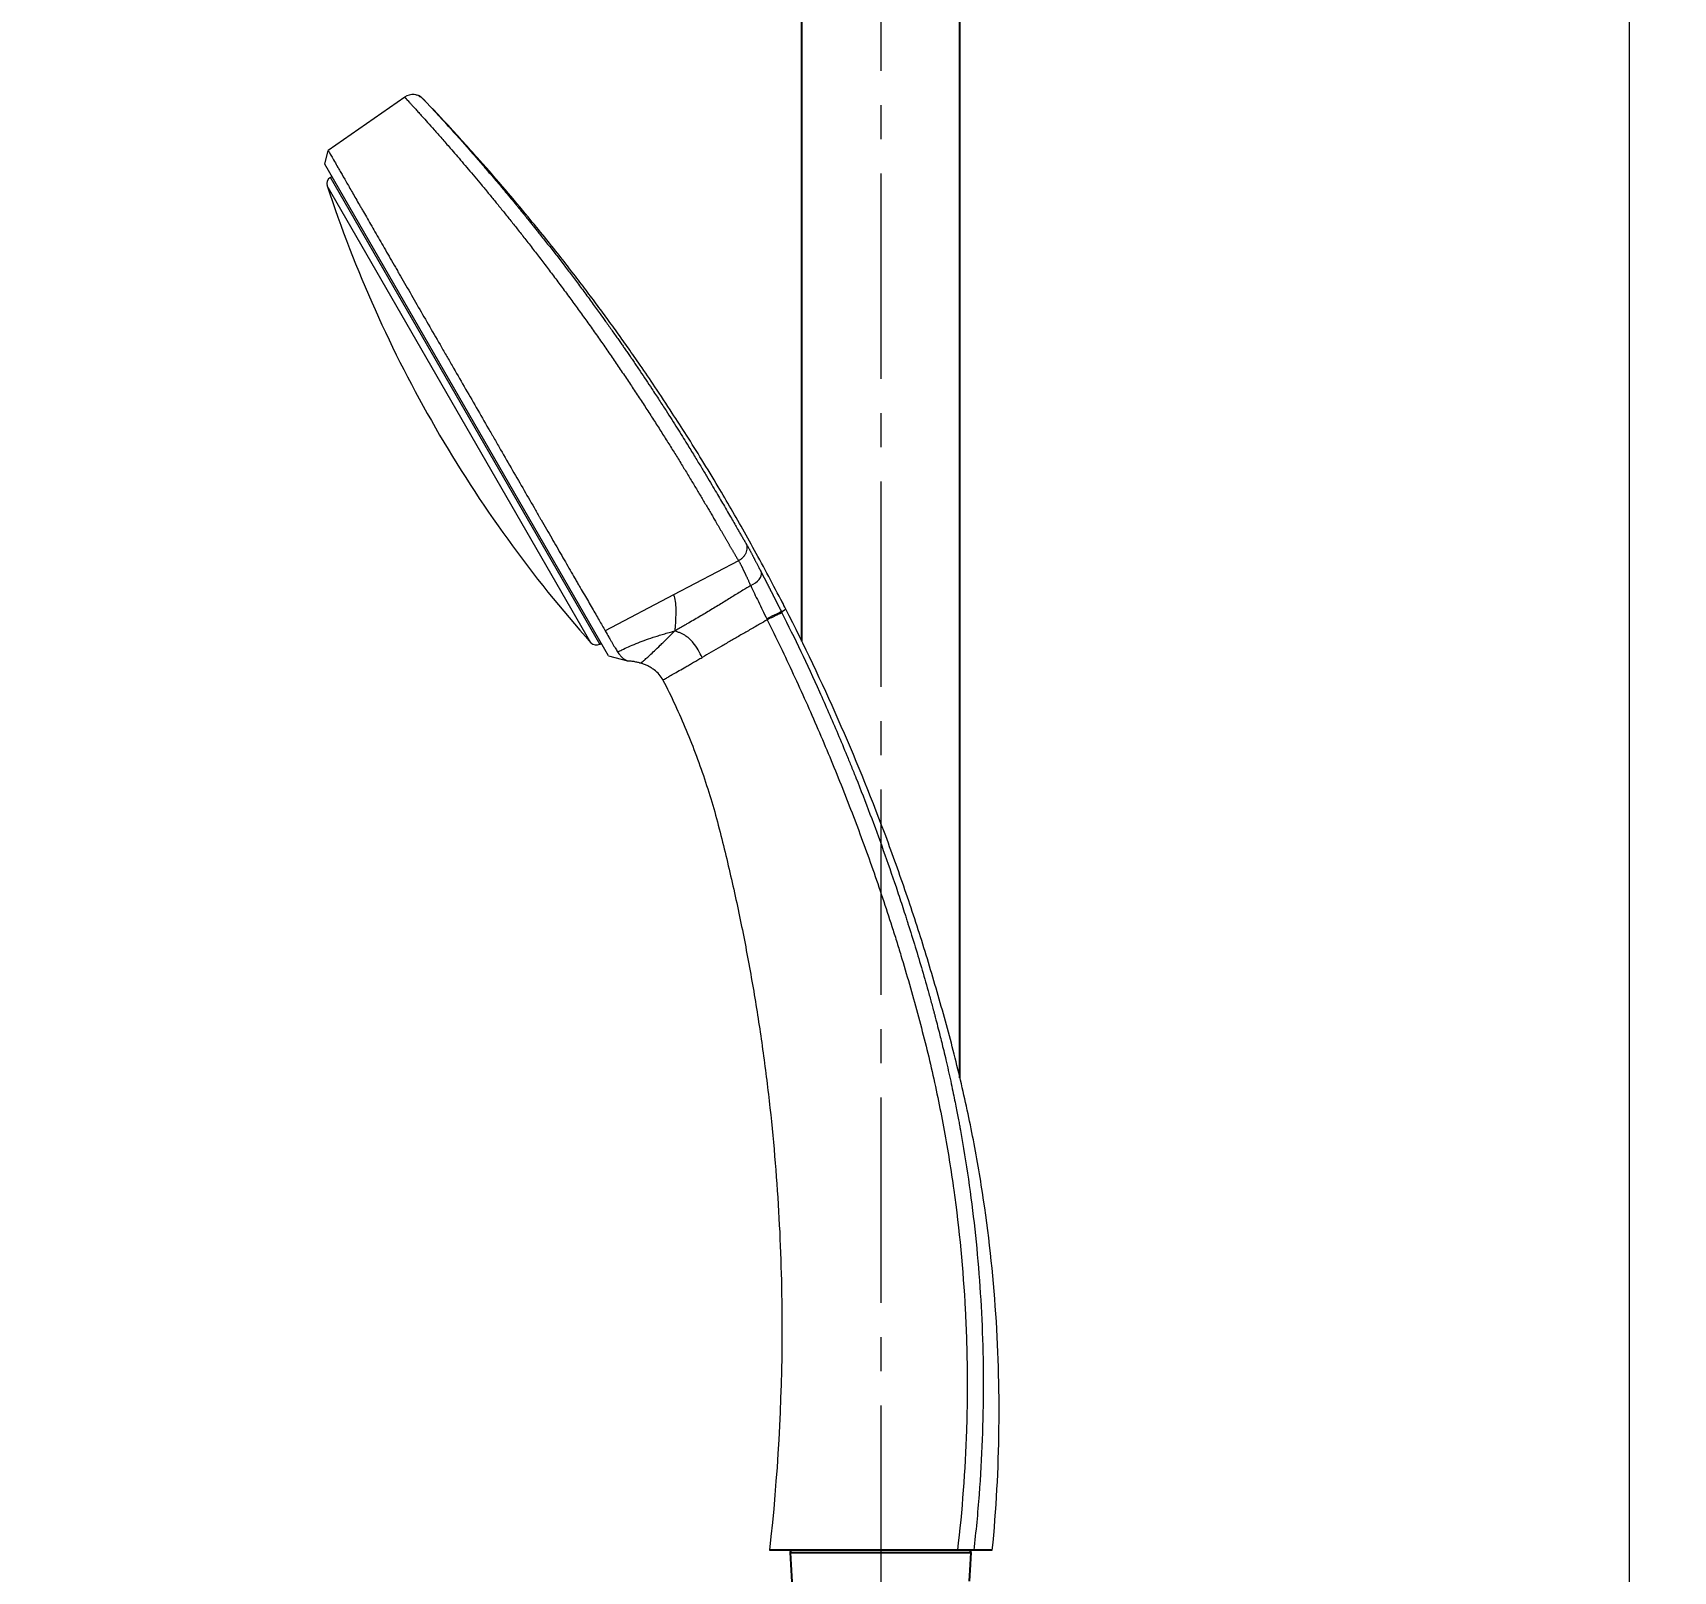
# Model space of a CAD drawing. Extents: x 0 to 3160, y 0 to 2315.
# Drawn here: x 1784.4 to 2012.7, y 836.1 to 1050.2 of the extents above; entities that cross this region are included whole.
import ezdxf

# ---------------------------------------------------------------- set-up
doc = ezdxf.new("R2010")
doc.units = 0
doc.header["$LTSCALE"] = 3
doc.header["$MEASUREMENT"] = 0
doc.header["$PDMODE"] = 3
doc.header["$PDSIZE"] = -10
doc.linetypes.add('CENTER2', pattern=[28.575, 19.05, -3.175, 3.175, -3.175])
doc.layers.get('0').update_dxf_attribs({"linetype": 'CONTINUOUS'})
doc.layers.get('DEFPOINTS').update_dxf_attribs({"linetype": 'CONTINUOUS'})
doc.layers.add('1', color=7, linetype='CONTINUOUS', true_color=0xffffff)
doc.layers.add('Cneter', color=1, linetype='CENTER2', lineweight=13)
doc.layers.add('치수선', color=7, linetype='CONTINUOUS', lineweight=20)
doc.layers.add('DEF_LAYER_ASSEM_MEMBER', color=7, linetype='CONTINUOUS')
doc.styles.add('Daelim Dimension', font='')
doc.styles.get('Daelim Dimension').set_extended_font_data('나눔고딕')
doc.dimstyles.new('DEFAULT', dxfattribs={"dimscale": 2, "dimtxt": 2, "dimasz": 2, "dimexe": 0, "dimexo": 2, "dimgap": 1, "dimtad": 1, "dimdec": 1, "dimzin": 9, "dimdsep": 46, "dimtxsty": 'Daelim Dimension', "dimcen": 0.5, "dimclrd": 252, "dimclre": 252, "dimclrt": 3, "dimadec": 1, "dimazin": 0, "dimtfac": 1, "dimtdec": 1, "dimtix": 1, "dimtmove": 0, "dimatfit": 3, "dimfxl": 1, "dimtolj": 1, "dimtzin": 1, "dimlwd": 9, "dimlwe": 9, "dimarcsym": 0})

# ---------------------------------------------------------------- blocks, each defined once
blk = doc.blocks.new('*D1')
at = {"color": 5, "lineweight": 9, "ltscale": 0.5, "transparency": 16777216}
for p, q in [((1534.88, 1384.91), (2240.92, 1384.91)), ((2238.92, 454.14), (2238.92, 1376.91)), ((2060.59, 446.14), (2240.92, 446.14))]:
    blk.add_line(p, q, dxfattribs=at)
at = {"color": 5, "ltscale": 0.5, "transparency": 16777216}
for points in [[(2237.59, 1376.91), (2240.26, 1376.91), (2238.92, 1384.91)], [(2237.59, 454.14), (2240.26, 454.14), (2238.92, 446.14)]]:
    blk.add_solid(points, dxfattribs=at)
at = {"layer": 'DEFPOINTS', "color": 0, "ltscale": 0.5, "transparency": 16777216}
for p in [(1530.88, 1384.91), (2238.92, 1384.91), (2056.59, 446.14)]:
    blk.add_point(p, dxfattribs=at)
at = {"color": 7, "ltscale": 0.5, "transparency": 16777216, "insert": (2223.22, 915.53), "char_height": 20, "attachment_point": 5, "rotation": 90, "style": 'Daelim Dimension'}
blk.add_mtext('\\A1;(1140)', dxfattribs=at)

msp = doc.modelspace()

# ---------------------------------------------------------------- linework, layer by layer
msp.add_line((1917.95, 839.05), (1886.95, 839.05))
at = {"layer": '1', "color": 7, "linetype": 'Continuous', "lineweight": 18}
for p, q in [((1836.19, 1041.26), (1825.56, 1033.82)), ((1825.06, 1031.95), (1825.56, 1033.82)), ((1864.56, 963.53), (1825.06, 1031.95)), ((1825.85, 1030.1), (1826.06, 1030.22)), ((1882.64, 976.75), (1873.57, 971.99)), ((1873.57, 971.99), (1864.08, 967.01)), ((1863.35, 965.15), (1863.56, 965.26)), ((1864.56, 963.53), (1867.18, 962.83))]:
    msp.add_line(p, q, dxfattribs=at)
at = {"layer": '1', "color": 7, "linetype": 'Continuous', "lineweight": 13}
for p, q in [((1863.35, 965.15), (1825.85, 1030.1)), ((1862.1, 965.34), (1825.4, 1028.92))]:
    msp.add_line(p, q, dxfattribs=at)
at = {"layer": '1', "color": 7, "linetype": 'Continuous', "lineweight": 18}
for centre, radius, start, end in [((1837.33, 1039.62, 0), 2, 43.7415, 125), ((1826.35, 1029.23), 1, 120, 198.2343), ((1996.36, 1085.24), 180, 198.2343, 210), ((1996.36, 1085.24), 180, 210, 221.7657), ((1862.85, 966.01), 1, 221.7657, 300)]:
    msp.add_arc(centre, radius, start, end, dxfattribs=at)
for centre, major_axis, ratio, start_param, end_param in [((1884.02, 974.27), (1.78, 0.92), 0.508437, 4.626883, 6.171448), ((1886.83, 968.77), (1.79, 0.9), 0.008348, 0.112327, 1.712143)]:
    msp.add_ellipse(centre, major_axis=major_axis, ratio=ratio, start_param=start_param, end_param=end_param, dxfattribs=at)
at = {"layer": '1', "color": 7, "linetype": 'Continuous', "lineweight": 13}
for points, knots in [([(1836.19, 1041.26), (1836.19, 1041.26), (1836.19, 1041.26), (1836.19, 1041.26), (1836.19, 1041.26), (1836.19, 1041.26), (1836.19, 1041.26), (1836.19, 1041.26), (1836.19, 1041.26), (1836.19, 1041.26), (1836.19, 1041.25), (1836.19, 1041.25), (1836.19, 1041.25), (1836.2, 1041.25), (1836.2, 1041.25), (1836.2, 1041.24), (1836.2, 1041.24), (1836.2, 1041.24), (1836.21, 1041.24), (1836.21, 1041.23), (1836.21, 1041.23), (1836.22, 1041.23), (1836.22, 1041.22), (1836.22, 1041.22), (1836.23, 1041.21), (1836.23, 1041.21), (1836.24, 1041.21), (1836.24, 1041.2), (1836.24, 1041.2), (1836.25, 1041.19), (1836.25, 1041.19), (1836.26, 1041.18), (1836.26, 1041.17), (1836.27, 1041.17), (1836.27, 1041.16), (1836.28, 1041.16), (1836.29, 1041.15), (1836.29, 1041.14), (1836.3, 1041.14), (1836.3, 1041.13), (1836.31, 1041.12), (1836.32, 1041.11), (1836.33, 1041.11), (1836.33, 1041.1), (1836.34, 1041.09), (1836.35, 1041.08), (1836.36, 1041.07), (1836.36, 1041.07), (1836.37, 1041.06), (1836.38, 1041.05), (1836.39, 1041.04), (1836.4, 1041.03), (1836.41, 1041.02), (1836.42, 1041.01), (1836.42, 1041), (1836.43, 1040.99), (1836.44, 1040.98), (1836.45, 1040.97), (1836.46, 1040.96), (1836.47, 1040.94), (1836.49, 1040.93), (1836.5, 1040.92), (1836.51, 1040.91), (1836.52, 1040.9), (1836.53, 1040.88), (1836.54, 1040.87), (1836.55, 1040.86), (1836.62, 1040.78), (1836.77, 1040.62), (1837.04, 1040.33), (1837.36, 1039.98), (1837.72, 1039.58), (1838.14, 1039.12), (1838.68, 1038.52), (1839.38, 1037.74), (1840.29, 1036.72), (1841.34, 1035.53), (1842.37, 1034.35), (1843.33, 1033.24), (1844.17, 1032.26), (1845.04, 1031.24), (1845.94, 1030.18), (1846.87, 1029.07), (1847.82, 1027.92), (1848.8, 1026.72), (1849.8, 1025.49), (1850.82, 1024.22), (1851.86, 1022.92), (1852.75, 1021.79), (1853.49, 1020.84), (1854.08, 1020.08), (1854.67, 1019.31), (1855.26, 1018.54), (1855.86, 1017.76), (1856.45, 1016.97), (1857.05, 1016.18), (1857.65, 1015.38), (1858.25, 1014.57), (1858.85, 1013.76), (1859.45, 1012.95), (1860.04, 1012.13), (1860.64, 1011.3), (1861.24, 1010.48), (1861.83, 1009.65), (1862.42, 1008.81), (1863.01, 1007.98), (1863.6, 1007.14), (1864.18, 1006.31), (1864.76, 1005.47), (1865.33, 1004.63), (1865.91, 1003.8), (1866.47, 1002.96), (1867.04, 1002.13), (1867.59, 1001.29), (1868.14, 1000.47), (1868.69, 999.64), (1869.23, 998.82), (1869.76, 998), (1870.29, 997.18), (1870.81, 996.38), (1871.33, 995.57), (1871.83, 994.78), (1872.33, 993.99), (1872.83, 993.2), (1873.31, 992.43), (1873.79, 991.66), (1874.25, 990.91), (1874.71, 990.16), (1875.17, 989.42), (1875.61, 988.69), (1876.04, 987.97), (1876.47, 987.27), (1876.88, 986.57), (1877.29, 985.89), (1877.69, 985.22), (1878.07, 984.57), (1878.45, 983.92), (1878.82, 983.29), (1879.18, 982.68), (1879.45, 982.22), (1879.64, 981.9), (1879.74, 981.72), (1879.84, 981.54), (1879.95, 981.37), (1880.05, 981.19), (1880.15, 981.02), (1880.25, 980.85), (1880.34, 980.68), (1880.44, 980.51), (1880.54, 980.35), (1880.63, 980.18), (1880.73, 980.02), (1880.82, 979.86), (1880.91, 979.7), (1881.01, 979.54), (1881.1, 979.39), (1881.19, 979.23), (1881.27, 979.08), (1881.36, 978.93), (1881.45, 978.78), (1881.53, 978.63), (1881.62, 978.48), (1881.7, 978.34), (1881.79, 978.2), (1881.87, 978.06), (1881.95, 977.92), (1882.03, 977.78), (1882.11, 977.64), (1882.19, 977.51), (1882.27, 977.38), (1882.34, 977.25), (1882.42, 977.12), (1882.49, 977), (1882.57, 976.88), (1882.62, 976.79), (1882.64, 976.75)], [0, 0, 0, 0, 0.000866, 0.001733, 0.002603, 0.003474, 0.004347, 0.005222, 0.006098, 0.006977, 0.007857, 0.008738, 0.009622, 0.010507, 0.011394, 0.012283, 0.013173, 0.014065, 0.014959, 0.015854, 0.016751, 0.01765, 0.01855, 0.019453, 0.020356, 0.021262, 0.022169, 0.023078, 0.023989, 0.024901, 0.025815, 0.026731, 0.027648, 0.028567, 0.029488, 0.030411, 0.031335, 0.032261, 0.033188, 0.034118, 0.035049, 0.035981, 0.036916, 0.037852, 0.038789, 0.039729, 0.04067, 0.041613, 0.042557, 0.043503, 0.044451, 0.045401, 0.046352, 0.047305, 0.04826, 0.049216, 0.050174, 0.051134, 0.052096, 0.053059, 0.054024, 0.05499, 0.055958, 0.056928, 0.0579, 0.058873, 0.059848, 0.060825, 0.076239, 0.09179, 0.107481, 0.123312, 0.139281, 0.155383, 0.178899, 0.203526, 0.229269, 0.256129, 0.272887, 0.289633, 0.306366, 0.323088, 0.3398, 0.356504, 0.373198, 0.389882, 0.406553, 0.423212, 0.43986, 0.449043, 0.458222, 0.467399, 0.476573, 0.485744, 0.494913, 0.504078, 0.51324, 0.522399, 0.531554, 0.540706, 0.549854, 0.558999, 0.568141, 0.57728, 0.586417, 0.595552, 0.604685, 0.613815, 0.622943, 0.632068, 0.64119, 0.650308, 0.659423, 0.668534, 0.677642, 0.686746, 0.695847, 0.704946, 0.714043, 0.723137, 0.732229, 0.74132, 0.750408, 0.759495, 0.768578, 0.777657, 0.786734, 0.795808, 0.80488, 0.813949, 0.823016, 0.832079, 0.84114, 0.850198, 0.859255, 0.868308, 0.87736, 0.88641, 0.895457, 0.904501, 0.907271, 0.910039, 0.912804, 0.915567, 0.918328, 0.921086, 0.923842, 0.926596, 0.929348, 0.932098, 0.934845, 0.93759, 0.940333, 0.943073, 0.94581, 0.948546, 0.951278, 0.954008, 0.956735, 0.95946, 0.962183, 0.964903, 0.96762, 0.970336, 0.973051, 0.975767, 0.978483, 0.9812, 0.983917, 0.986629, 0.989329, 0.992016, 0.99469, 0.997351, 1, 1, 1, 1]), ([(1839.13, 1040.62), (1839.14, 1040.62), (1839.17, 1040.58), (1839.25, 1040.5), (1839.37, 1040.36), (1839.53, 1040.2), (1839.72, 1040), (1839.95, 1039.74), (1840.26, 1039.41), (1840.65, 1038.99), (1841.15, 1038.44), (1841.79, 1037.75), (1842.6, 1036.84), (1843.65, 1035.68), (1844.64, 1034.57), (1845.46, 1033.63), (1846.04, 1032.97), (1846.67, 1032.24), (1847.36, 1031.44), (1848.11, 1030.57), (1848.83, 1029.72), (1849.54, 1028.88), (1850.25, 1028.04), (1850.98, 1027.15), (1851.6, 1026.41), (1852.07, 1025.83), (1852.41, 1025.41), (1852.76, 1024.98), (1853.12, 1024.55), (1853.47, 1024.1), (1853.84, 1023.65), (1854.21, 1023.19), (1854.59, 1022.71), (1855.21, 1021.93), (1856.08, 1020.83), (1857.2, 1019.39), (1858.3, 1017.96), (1859.4, 1016.51), (1860.53, 1015), (1861.5, 1013.7), (1862.28, 1012.63), (1862.84, 1011.86), (1863.46, 1011.01), (1864.2, 1009.98), (1864.91, 1008.98), (1865.5, 1008.13), (1865.92, 1007.53), (1866.3, 1006.99), (1866.66, 1006.48), (1867.01, 1005.97), (1867.36, 1005.45), (1867.73, 1004.92), (1868.26, 1004.14), (1868.95, 1003.13), (1869.77, 1001.9), (1870.66, 1000.55), (1871.59, 999.13), (1872.52, 997.7), (1873.35, 996.4), (1874.11, 995.2), (1874.82, 994.06), (1875.61, 992.78), (1876.47, 991.39), (1877.37, 989.91), (1878.18, 988.57), (1878.9, 987.35), (1879.55, 986.24), (1880.14, 985.25), (1880.7, 984.28), (1881.24, 983.34), (1881.76, 982.46), (1882.21, 981.68), (1882.54, 981.11), (1882.77, 980.71), (1882.91, 980.46), (1883.05, 980.23), (1883.15, 980.05), (1883.23, 979.91), (1883.29, 979.81), (1883.35, 979.71), (1883.42, 979.6), (1883.48, 979.49), (1883.55, 979.38), (1883.62, 979.27), (1883.66, 979.19), (1883.68, 979.15)], [0, 0, 0, 0, 0.001223, 0.00964, 0.018853, 0.028673, 0.039403, 0.052169, 0.066203, 0.082816, 0.101271, 0.122833, 0.14694, 0.175645, 0.208089, 0.220226, 0.233048, 0.246555, 0.261625, 0.276854, 0.29224, 0.304674, 0.318297, 0.332528, 0.346083, 0.352179, 0.358346, 0.364584, 0.370894, 0.377275, 0.383728, 0.390252, 0.396847, 0.403514, 0.42274, 0.441831, 0.460789, 0.478762, 0.497792, 0.517884, 0.52771, 0.537223, 0.546422, 0.559192, 0.575042, 0.582896, 0.590117, 0.596706, 0.602663, 0.608771, 0.615079, 0.621587, 0.628296, 0.643444, 0.658434, 0.673264, 0.692943, 0.711161, 0.72702, 0.742341, 0.757125, 0.771373, 0.793065, 0.81357, 0.832886, 0.851015, 0.867836, 0.883669, 0.898514, 0.915769, 0.93174, 0.946358, 0.960059, 0.965451, 0.970612, 0.975545, 0.980249, 0.982422, 0.984681, 0.987026, 0.989455, 0.991968, 0.994564, 0.997242, 1, 1, 1, 1]), ([(1883.68, 979.15), (1883.72, 979.06), (1883.75, 978.96), (1883.8, 978.75), (1883.81, 978.63), (1883.8, 978.4), (1883.79, 978.28), (1883.74, 978.04), (1883.7, 977.92), (1883.6, 977.69), (1883.53, 977.58), (1883.39, 977.37), (1883.31, 977.27), (1883.13, 977.09), (1883.04, 977.01), (1882.84, 976.87), (1882.74, 976.81), (1882.64, 976.75)], [0, 0, 0, 0, 0.125, 0.125, 0.25, 0.25, 0.375, 0.375, 0.5, 0.5, 0.625, 0.625, 0.75, 0.75, 0.875, 0.875, 1, 1, 1, 1]), ([(1885.83, 975.08), (1885.84, 975.07), (1885.86, 975.04), (1885.88, 975), (1885.9, 974.95), (1885.92, 974.91), (1885.95, 974.87), (1885.97, 974.82), (1885.99, 974.78), (1886.02, 974.73), (1886.04, 974.69), (1886.06, 974.64), (1886.09, 974.59), (1886.11, 974.55), (1886.14, 974.5), (1886.16, 974.45), (1886.18, 974.41), (1886.21, 974.36), (1886.23, 974.31), (1886.26, 974.26), (1886.28, 974.21), (1886.31, 974.17), (1886.33, 974.12), (1886.36, 974.07), (1886.39, 974.02), (1886.41, 973.97), (1886.44, 973.92), (1886.46, 973.86), (1886.49, 973.81), (1886.52, 973.76), (1886.54, 973.71), (1886.57, 973.66), (1886.6, 973.61), (1886.63, 973.55), (1886.65, 973.5), (1886.68, 973.45), (1886.71, 973.39), (1886.74, 973.34), (1886.76, 973.28), (1886.79, 973.23), (1886.82, 973.17), (1886.85, 973.12), (1886.88, 973.06), (1886.91, 973.01), (1886.93, 972.95), (1886.96, 972.89), (1886.99, 972.84), (1887.02, 972.78), (1887.05, 972.72), (1887.08, 972.66), (1887.11, 972.61), (1887.14, 972.55), (1887.18, 972.48), (1887.21, 972.4), (1887.26, 972.32), (1887.3, 972.23), (1887.35, 972.15), (1887.39, 972.06), (1887.44, 971.97), (1887.48, 971.88), (1887.52, 971.8), (1887.57, 971.71), (1887.62, 971.62), (1887.66, 971.53), (1887.71, 971.44), (1887.75, 971.35), (1887.8, 971.26), (1887.84, 971.17), (1887.89, 971.08), (1887.94, 970.98), (1887.98, 970.89), (1888.03, 970.8), (1888.08, 970.71), (1888.13, 970.61), (1888.17, 970.52), (1888.22, 970.42), (1888.27, 970.33), (1888.32, 970.24), (1888.36, 970.14), (1888.41, 970.05), (1888.46, 969.95), (1888.51, 969.86), (1888.56, 969.76), (1888.59, 969.7), (1888.6, 969.66)], [0, 0, 0, 0, 0.008781, 0.017602, 0.026464, 0.035366, 0.044309, 0.053292, 0.062316, 0.071379, 0.080483, 0.089627, 0.09881, 0.108034, 0.117298, 0.126601, 0.135944, 0.145327, 0.154749, 0.16421, 0.173711, 0.183252, 0.192831, 0.20245, 0.212107, 0.221804, 0.231539, 0.241313, 0.251126, 0.260977, 0.270866, 0.280794, 0.290761, 0.300765, 0.310807, 0.320887, 0.331005, 0.341161, 0.351354, 0.361585, 0.371853, 0.382159, 0.392501, 0.402881, 0.413297, 0.423751, 0.434241, 0.444768, 0.455331, 0.465931, 0.476567, 0.487239, 0.497947, 0.51341, 0.528926, 0.544495, 0.560117, 0.575791, 0.591516, 0.607293, 0.623121, 0.638999, 0.654927, 0.670905, 0.686933, 0.703009, 0.719133, 0.735305, 0.751524, 0.76779, 0.784102, 0.800458, 0.816859, 0.833304, 0.849792, 0.866322, 0.882894, 0.899507, 0.91616, 0.932852, 0.949583, 0.966352, 0.983158, 1, 1, 1, 1]), ([(1884.33, 973.29), (1884.5, 972.94), (1884.67, 972.58), (1885.02, 971.83), (1885.21, 971.45), (1885.59, 970.67), (1885.78, 970.27), (1886.17, 969.47), (1886.37, 969.06), (1886.57, 968.66)], [0, 0, 0, 0, 0.25, 0.25, 0.5, 0.5, 0.75, 0.75, 1, 1, 1, 1]), ([(1888.68, 969.51), (1888.67, 969.5), (1888.65, 969.5), (1888.59, 969.47), (1888.57, 969.46), (1888.53, 969.44), (1888.5, 969.43), (1888.44, 969.41), (1888.41, 969.39), (1888.34, 969.36), (1888.3, 969.34), (1888.22, 969.3), (1888.18, 969.28), (1888.08, 969.24), (1888.04, 969.22), (1887.93, 969.17), (1887.88, 969.14), (1887.77, 969.09), (1887.72, 969.06), (1887.61, 969.01), (1887.55, 968.98), (1887.43, 968.92), (1887.37, 968.89), (1887.26, 968.84), (1887.2, 968.81), (1887.08, 968.75), (1887.02, 968.72), (1886.85, 968.63), (1886.74, 968.58), (1886.63, 968.53)], [0, 0, 0, 0, 0.125, 0.125, 0.1875, 0.1875, 0.25, 0.25, 0.3125, 0.3125, 0.375, 0.375, 0.4375, 0.4375, 0.5, 0.5, 0.5625, 0.5625, 0.625, 0.625, 0.6875, 0.6875, 0.75, 0.75, 0.8125, 0.8125, 0.875, 0.875, 1, 1, 1, 1]), ([(1886.63, 968.53), (1887.88, 966.02), (1889.09, 963.5), (1891.44, 958.43), (1892.58, 955.88), (1894.24, 952.03), (1894.79, 950.74), (1895.86, 948.16), (1896.39, 946.87), (1897.42, 944.27), (1897.93, 942.97), (1898.93, 940.36), (1899.42, 939.05), (1900.87, 935.11), (1901.79, 932.48), (1903.12, 928.5), (1903.56, 927.17), (1904.19, 925.17), (1904.41, 924.51), (1904.82, 923.17), (1905.03, 922.5), (1905.64, 920.5), (1906.03, 919.16), (1906.81, 916.47), (1907.18, 915.13), (1907.91, 912.43), (1908.26, 911.08), (1908.94, 908.37), (1909.27, 907.01), (1909.88, 904.29), (1910.18, 902.92), (1910.74, 900.19), (1911.01, 898.82), (1911.76, 894.7), (1912.2, 891.94), (1913.36, 883.64), (1913.89, 878.08), (1914.33, 869.71), (1914.42, 866.92), (1914.48, 861.34), (1914.45, 858.54), (1914.17, 850.17), (1913.76, 844.6), (1913.1, 839.05)], [0, 0, 0, 0, 0.0625, 0.0625, 0.125, 0.125, 0.15625, 0.15625, 0.1875, 0.1875, 0.21875, 0.21875, 0.25, 0.25, 0.3125, 0.3125, 0.34375, 0.34375, 0.359375, 0.359375, 0.375, 0.375, 0.40625, 0.40625, 0.4375, 0.4375, 0.46875, 0.46875, 0.5, 0.5, 0.53125, 0.53125, 0.5625, 0.5625, 0.625, 0.625, 0.75, 0.75, 0.8125, 0.8125, 0.875, 0.875, 1, 1, 1, 1]), ([(1888.68, 969.51), (1889.55, 967.76), (1891.3, 964.18), (1893.03, 960.44), (1894.75, 956.61), (1895.61, 954.66), (1896.88, 951.66), (1897.51, 950.15), (1898.24, 948.35), (1898.61, 947.45), (1898.79, 946.99), (1898.88, 946.76), (1898.93, 946.65), (1898.95, 946.59), (1898.96, 946.56), (1898.97, 946.55), (1898.97, 946.54), (1898.97, 946.54), (1898.97, 946.54), (1898.97, 946.54), (1898.97, 946.54), (1898.97, 946.54), (1900.31, 943.19), (1901.58, 939.82), (1903.39, 934.75), (1903.98, 933.05), (1904.84, 930.5), (1905.12, 929.65), (1905.54, 928.37), (1905.74, 927.73), (1905.98, 926.98), (1906.1, 926.61), (1906.16, 926.42), (1906.19, 926.33), (1906.21, 926.28), (1906.21, 926.26), (1906.22, 926.25), (1906.22, 926.24), (1906.22, 926.24), (1906.22, 926.24), (1906.22, 926.23), (1906.22, 926.23), (1906.22, 926.23), (1906.56, 925.16), (1906.9, 924.08), (1907.56, 921.92), (1907.88, 920.84), (1908.51, 918.67), (1908.98, 917.05), (1909.43, 915.42), (1909.65, 914.6), (1909.76, 914.19), (1909.89, 913.71), (1909.95, 913.47), (1909.98, 913.36), (1910, 913.3), (1910.01, 913.27), (1910.01, 913.25), (1910.01, 913.24), (1910.01, 913.24), (1910.01, 913.24), (1910.01, 913.24), (1910.01, 913.24), (1910.01, 913.24), (1910.01, 913.24), (1910.01, 913.24), (1910.07, 913.02), (1910.15, 912.7), (1910.37, 911.87), (1910.5, 911.35), (1910.81, 910.11), (1910.99, 909.39), (1911.29, 908.16), (1911.39, 907.73), (1911.55, 907.04), (1911.63, 906.68), (1911.73, 906.25), (1911.78, 906.03), (1911.81, 905.92), (1911.82, 905.86), (1911.83, 905.84), (1911.83, 905.82), (1911.83, 905.82), (1911.83, 905.81), (1911.83, 905.81), (1912.07, 904.77), (1912.27, 903.81), (1912.64, 902.07), (1912.79, 901.29), (1913.07, 899.9), (1913.18, 899.29), (1913.33, 898.5), (1913.38, 898.27), (1913.44, 897.94), (1913.46, 897.78), (1913.49, 897.62), (1913.51, 897.54), (1913.52, 897.5), (1913.52, 897.48), (1913.52, 897.47), (1913.52, 897.47), (1913.52, 897.46), (1913.52, 897.46), (1913.52, 897.46), (1913.52, 897.46), (1913.52, 897.46), (1913.52, 897.46), (1913.52, 897.46), (1913.93, 895.22), (1914.29, 892.96), (1914.96, 888.38), (1915.25, 886.06), (1915.77, 881.37), (1915.98, 879), (1916.33, 874.21), (1916.47, 871.79), (1916.65, 866.91), (1916.69, 864.44), (1916.69, 859.47), (1916.64, 856.96), (1916.45, 851.91), (1916.16, 846.81), (1915.67, 841.65), (1915.37, 839.05)], [0, 0, 0, 0, 0.0625, 0.125, 0.125, 0.1875, 0.1875, 0.21875, 0.234375, 0.242187, 0.246094, 0.248047, 0.249023, 0.249512, 0.249756, 0.249878, 0.249939, 0.249969, 0.249985, 0.249992, 0.249992, 0.25, 0.25, 0.375, 0.375, 0.4375, 0.4375, 0.46875, 0.46875, 0.484375, 0.492187, 0.496094, 0.498047, 0.499023, 0.499512, 0.499756, 0.499878, 0.499939, 0.499969, 0.499985, 0.499992, 0.499992, 0.5, 0.5, 0.53125, 0.53125, 0.5625, 0.5625, 0.59375, 0.609375, 0.609375, 0.617187, 0.621094, 0.623047, 0.624023, 0.624512, 0.624756, 0.624878, 0.624939, 0.624969, 0.624985, 0.624992, 0.624996, 0.624998, 0.624998, 0.625, 0.625, 0.640625, 0.640625, 0.65625, 0.65625, 0.671875, 0.671875, 0.679687, 0.679687, 0.683594, 0.685547, 0.686523, 0.687012, 0.687256, 0.687378, 0.687439, 0.687469, 0.687469, 0.6875, 0.6875, 0.703125, 0.703125, 0.71875, 0.71875, 0.734375, 0.734375, 0.742187, 0.742187, 0.746094, 0.748047, 0.749023, 0.749512, 0.749756, 0.749878, 0.749939, 0.749969, 0.749985, 0.749992, 0.749996, 0.749998, 0.749998, 0.75, 0.75, 0.78125, 0.78125, 0.8125, 0.8125, 0.84375, 0.84375, 0.875, 0.875, 0.90625, 0.90625, 0.9375, 0.9375, 0.96875, 1, 1, 1, 1]), ([(1872.13, 960.15), (1872.13, 960.15), (1872.32, 960.26), (1872.93, 960.62), (1873.56, 960.98), (1874.36, 961.44), (1875.14, 961.89), (1875.84, 962.29), (1876.39, 962.61), (1876.87, 962.89), (1877.27, 963.12), (1877.48, 963.24), (1877.58, 963.3)], [0, 0, 0, 0, 0.25, 0.375, 0.5, 0.625, 0.75, 0.8125, 0.875, 0.9375, 0.96875, 1, 1, 1, 1])]:
    msp.add_open_spline(points, degree=3, knots=knots, dxfattribs=at)
at = {"layer": '1', "color": 7, "linetype": 'Continuous', "lineweight": 18}
for points, knots in [([(1839.22, 1040.53), (1839.04, 1040.73), (1838.69, 1041.07), (1838.27, 1041.37), (1837.98, 1041.52), (1837.79, 1041.57), (1837.72, 1041.58)], [0, 0, 0, 0, 0.3756, 0.716092, 0.904044, 1, 1, 1, 1]), ([(1838.78, 1041.01), (1838.78, 1041.01), (1838.78, 1041.01), (1838.78, 1041), (1838.78, 1041), (1838.78, 1041), (1838.78, 1041), (1838.78, 1041), (1838.79, 1040.99), (1838.8, 1040.98), (1838.81, 1040.97), (1838.83, 1040.95), (1838.86, 1040.92), (1838.89, 1040.89), (1838.92, 1040.85), (1838.95, 1040.82), (1838.99, 1040.77), (1839.05, 1040.71), (1839.1, 1040.65), (1839.13, 1040.62)], [0, 0, 0, 0, 0.010605, 0.026409, 0.042733, 0.059573, 0.076922, 0.094769, 0.150996, 0.213233, 0.281458, 0.361712, 0.451181, 0.549829, 0.611917, 0.677965, 0.747962, 0.877218, 1, 1, 1, 1]), ([(1889.21, 970.01), (1888.59, 971.22), (1887.31, 973.68), (1885.4, 977.25), (1883.49, 980.68), (1881.65, 983.92), (1879.67, 987.28), (1877.61, 990.7), (1875.47, 994.12), (1873.29, 997.51), (1871.14, 1000.76), (1869.1, 1003.77), (1867.39, 1006.22), (1865.87, 1008.37), (1864.38, 1010.43), (1862.82, 1012.54), (1861.2, 1014.7), (1859.48, 1016.95), (1857.64, 1019.32), (1855.59, 1021.88), (1853.11, 1024.92), (1850.1, 1028.51), (1846.51, 1032.63), (1842.7, 1036.86), (1840.07, 1039.65), (1838.78, 1040.99)], [0, 0, 0, 0, 0.046537, 0.094745, 0.139456, 0.182319, 0.22315, 0.273288, 0.319386, 0.361228, 0.411159, 0.452683, 0.485735, 0.51408, 0.54396, 0.573349, 0.60422, 0.636598, 0.670502, 0.707011, 0.748799, 0.804781, 0.867479, 0.93577, 1, 1, 1, 1]), ([(1825.56, 1033.82), (1825.56, 1033.82), (1825.58, 1033.78), (1825.67, 1033.61), (1825.81, 1033.37), (1826.05, 1032.96), (1826.33, 1032.48), (1826.49, 1032.2), (1826.7, 1031.83), (1826.72, 1031.79), (1826.77, 1031.71), (1826.84, 1031.58), (1826.92, 1031.45), (1827.07, 1031.18), (1827.18, 1030.99), (1827.53, 1030.39), (1827.77, 1029.96), (1828.31, 1029.02), (1828.6, 1028.52), (1829.22, 1027.44), (1829.55, 1026.87), (1829.95, 1026.18), (1829.99, 1026.1), (1830.08, 1025.95), (1830.22, 1025.71), (1830.36, 1025.48), (1830.63, 1025), (1830.82, 1024.67), (1831.4, 1023.66), (1831.8, 1022.97), (1832.63, 1021.52), (1833.06, 1020.77), (1833.96, 1019.22), (1834.42, 1018.42), (1834.96, 1017.48), (1835.02, 1017.38), (1835.14, 1017.17), (1835.2, 1017.06), (1835.38, 1016.75), (1835.5, 1016.54), (1835.87, 1015.9), (1836.12, 1015.47), (1836.87, 1014.17), (1837.38, 1013.29), (1838.41, 1011.49), (1838.94, 1010.58), (1840.01, 1008.72), (1840.55, 1007.78), (1841.18, 1006.7), (1841.25, 1006.58), (1841.38, 1006.34), (1841.45, 1006.22), (1841.66, 1005.85), (1841.8, 1005.61), (1842.22, 1004.89), (1842.5, 1004.4), (1843.34, 1002.95), (1843.9, 1001.97), (1845.02, 1000.03), (1845.59, 999.05), (1846.72, 997.09), (1847.28, 996.11), (1847.99, 994.88), (1848.13, 994.64), (1848.34, 994.27), (1848.42, 994.15), (1848.56, 993.9), (1848.91, 993.29), (1849.26, 992.68), (1850.1, 991.23), (1850.65, 990.27), (1851.74, 988.38), (1852.28, 987.45), (1853.34, 985.61), (1853.87, 984.7), (1854.52, 983.58), (1854.64, 983.35), (1854.84, 983.02), (1854.9, 982.91), (1855.03, 982.68), (1855.35, 982.13), (1855.66, 981.59), (1856.41, 980.3), (1856.89, 979.47), (1857.82, 977.85), (1858.28, 977.06), (1859.16, 975.53), (1859.58, 974.79), (1860.1, 973.9), (1860.25, 973.63), (1860.41, 973.37), (1860.51, 973.2), (1860.56, 973.11), (1860.81, 972.68), (1861, 972.34), (1861.57, 971.36), (1861.93, 970.74), (1862.61, 969.56), (1862.93, 969.01), (1863.38, 968.22), (1863.53, 967.97), (1863.81, 967.48), (1863.95, 967.24), (1864.08, 967.01)], [0, 0, 0, 0, 0.03125, 0.03125, 0.0625, 0.09375, 0.09375, 0.125, 0.125, 0.128906, 0.128906, 0.132812, 0.140625, 0.140625, 0.15625, 0.15625, 0.1875, 0.1875, 0.21875, 0.21875, 0.25, 0.25, 0.253906, 0.253906, 0.257812, 0.265625, 0.265625, 0.28125, 0.28125, 0.3125, 0.3125, 0.34375, 0.34375, 0.375, 0.375, 0.378906, 0.378906, 0.382812, 0.382812, 0.390625, 0.390625, 0.40625, 0.40625, 0.4375, 0.4375, 0.46875, 0.46875, 0.5, 0.5, 0.503906, 0.503906, 0.507812, 0.507812, 0.515625, 0.515625, 0.53125, 0.53125, 0.5625, 0.5625, 0.59375, 0.59375, 0.625, 0.625, 0.632812, 0.632812, 0.636719, 0.636719, 0.640625, 0.65625, 0.65625, 0.6875, 0.6875, 0.71875, 0.71875, 0.75, 0.75, 0.757812, 0.757812, 0.761719, 0.761719, 0.765625, 0.78125, 0.78125, 0.8125, 0.8125, 0.84375, 0.84375, 0.875, 0.875, 0.882812, 0.886719, 0.886719, 0.890625, 0.890625, 0.90625, 0.90625, 0.9375, 0.9375, 0.96875, 0.96875, 0.984375, 0.984375, 1, 1, 1, 1]), ([(1884.33, 973.29), (1883.97, 973.08), (1883.15, 972.58), (1881.84, 971.78), (1880.37, 970.87), (1878.82, 969.92), (1877.46, 969.1), (1876.33, 968.44), (1875.61, 968.03), (1875.04, 967.7), (1874.61, 967.45), (1874.25, 967.25), (1873.97, 967.09), (1873.83, 967.01), (1873.76, 966.97)], [0, 0, 0, 0, 0.115732, 0.26311, 0.410488, 0.557866, 0.705244, 0.778933, 0.852622, 0.889466, 0.926311, 0.963155, 0.981578, 1, 1, 1, 1]), ([(1873.57, 971.99), (1873.71, 971.74), (1873.88, 971.13), (1873.91, 970.18), (1873.9, 969.31), (1873.89, 968.71), (1873.87, 968.2), (1873.85, 967.81), (1873.82, 967.47), (1873.79, 967.22), (1873.78, 967.08), (1873.77, 967.01), (1873.76, 966.97)], [0, 0, 0, 0, 0.25, 0.5, 0.625, 0.75, 0.8125, 0.875, 0.9375, 0.96875, 0.984375, 1, 1, 1, 1]), ([(1917.95, 839.05), (1918.5, 844.69), (1919.12, 856.01), (1918.61, 873.01), (1916.98, 887.09), (1914.96, 898.24), (1913.09, 906.53), (1910.89, 914.74), (1908.48, 922.88), (1905.84, 930.96), (1902.01, 941.62), (1896.66, 954.74), (1891.8, 964.97), (1889.22, 970.02)], [0, 0, 0, 0, 0.125, 0.25, 0.375, 0.4375, 0.5, 0.5625, 0.625, 0.6875, 0.75, 0.875, 1, 1, 1, 1]), ([(1886.63, 968.53), (1886.28, 968.32), (1885.46, 967.85), (1884.18, 967.11), (1882.81, 966.32), (1881.45, 965.54), (1880.13, 964.77), (1878.84, 964.02), (1877.99, 963.54), (1877.58, 963.3)], [0, 0, 0, 0, 0.111722, 0.259768, 0.407815, 0.555861, 0.703907, 0.851954, 1, 1, 1, 1]), ([(1864.08, 967.01), (1864.26, 966.69), (1864.44, 966.39), (1864.68, 965.96), (1864.76, 965.83), (1864.91, 965.56), (1864.99, 965.43), (1865.1, 965.25), (1865.13, 965.19), (1865.2, 965.07), (1865.23, 965.01), (1865.33, 964.84), (1865.4, 964.73), (1865.59, 964.42), (1865.7, 964.23), (1865.82, 964.06)], [0, 0, 0, 0, 0.25, 0.25, 0.375, 0.375, 0.5, 0.5, 0.5625, 0.5625, 0.625, 0.625, 0.75, 0.75, 1, 1, 1, 1]), ([(1865.82, 964.06), (1866.01, 964.15), (1866.81, 964.54), (1867.99, 965.08), (1869.49, 965.66), (1870.54, 966.03), (1871.47, 966.32), (1872.2, 966.54), (1872.84, 966.72), (1873.3, 966.85), (1873.56, 966.92), (1873.69, 966.95), (1873.76, 966.97)], [0, 0, 0, 0, 0.095093, 0.396729, 0.547547, 0.698364, 0.773773, 0.849182, 0.924591, 0.962296, 0.981148, 1, 1, 1, 1]), ([(1869.07, 962.5), (1869.07, 962.5), (1869.23, 962.64), (1869.74, 963.1), (1870.27, 963.58), (1870.93, 964.2), (1871.6, 964.84), (1872.21, 965.43), (1872.69, 965.9), (1873.12, 966.33), (1873.48, 966.69), (1873.67, 966.88), (1873.76, 966.97)], [0, 0, 0, 0, 0.25, 0.375, 0.5, 0.625, 0.75, 0.8125, 0.875, 0.9375, 0.96875, 1, 1, 1, 1]), ([(1877.58, 963.3), (1877.41, 963.64), (1877.04, 964.33), (1876.49, 965.19), (1875.9, 965.83), (1875.34, 966.28), (1874.75, 966.6), (1874.28, 966.8), (1873.99, 966.9), (1873.84, 966.95), (1873.76, 966.97)], [0, 0, 0, 0, 0.25, 0.5, 0.625, 0.75, 0.875, 0.9375, 0.96875, 1, 1, 1, 1]), ([(1865.82, 964.06), (1865.88, 963.97), (1865.93, 963.89), (1866.04, 963.73), (1866.1, 963.66), (1866.21, 963.52), (1866.26, 963.46), (1866.37, 963.34), (1866.43, 963.28), (1866.55, 963.18), (1866.61, 963.13), (1866.7, 963.06), (1866.74, 963.04), (1866.8, 963), (1866.84, 962.98), (1866.91, 962.95), (1866.94, 962.93), (1867.01, 962.9), (1867.05, 962.88), (1867.1, 962.86), (1867.13, 962.85), (1867.16, 962.84), (1867.16, 962.84), (1867.17, 962.83), (1867.18, 962.83), (1867.18, 962.83)], [0, 0, 0, 0, 0.125003, 0.125003, 0.250005, 0.250005, 0.375008, 0.375008, 0.50001, 0.50001, 0.625013, 0.625013, 0.687514, 0.687514, 0.750015, 0.750015, 0.812517, 0.812517, 0.875018, 0.875018, 0.937519, 0.937519, 0.96877, 0.96877, 1, 1, 1, 1]), ([(1867.18, 962.83), (1867.3, 962.83), (1867.59, 962.81), (1867.97, 962.77), (1868.31, 962.7), (1868.57, 962.65), (1868.78, 962.59), (1868.92, 962.55), (1869.01, 962.52), (1869.05, 962.51), (1869.07, 962.5)], [0, 0, 0, 0, 0.196747, 0.464498, 0.598374, 0.732249, 0.866125, 0.933062, 0.966531, 1, 1, 1, 1]), ([(1872.13, 960.15), (1871.99, 960.42), (1871.63, 960.93), (1871.03, 961.48), (1870.48, 961.86), (1870.03, 962.11), (1869.64, 962.29), (1869.35, 962.4), (1869.19, 962.46), (1869.11, 962.49), (1869.07, 962.5)], [0, 0, 0, 0, 0.25, 0.5, 0.625, 0.75, 0.875, 0.9375, 0.96875, 1, 1, 1, 1]), ([(1872.13, 960.15), (1873.3, 957.86), (1875.46, 953.2), (1877.7, 947.17), (1879.22, 942.26), (1880.2, 938.53), (1881.11, 934.78), (1882.27, 929.77), (1883.58, 923.48), (1884.94, 915.89), (1886.1, 908.27), (1887.36, 898.06), (1888.41, 885.25), (1888.95, 864.69), (1888.09, 849.27), (1886.95, 839.05)], [0, 0, 0, 0, 0.0625, 0.125, 0.15625, 0.1875, 0.21875, 0.25, 0.3125, 0.375, 0.4375, 0.5, 0.625, 0.75, 1, 1, 1, 1])]:
    msp.add_open_spline(points, degree=3, knots=knots, dxfattribs=at)
for points in [[(1839.11, 1040.66), (1839, 1040.78), (1838.89, 1040.89), (1838.78, 1041.01)], [(1883.68, 979.15), (1883.72, 979.09), (1883.79, 978.97), (1883.89, 978.8), (1883.99, 978.63), (1884.07, 978.47), (1884.16, 978.32), (1884.23, 978.18), (1884.3, 978.05), (1884.37, 977.92), (1884.44, 977.79), (1884.51, 977.65), (1884.57, 977.54), (1884.62, 977.42), (1884.68, 977.32), (1884.73, 977.21), (1884.79, 977.1), (1884.84, 976.99), (1884.9, 976.88), (1884.96, 976.77), (1885.02, 976.65), (1885.09, 976.51), (1885.17, 976.36), (1885.26, 976.19), (1885.36, 976), (1885.47, 975.79), (1885.58, 975.57), (1885.71, 975.33), (1885.79, 975.17), (1885.83, 975.08)], [(1882.64, 976.75), (1882.67, 976.7), (1882.73, 976.6), (1882.81, 976.46), (1882.89, 976.32), (1882.96, 976.19), (1883.02, 976.07), (1883.08, 975.96), (1883.13, 975.85), (1883.18, 975.75), (1883.23, 975.64), (1883.28, 975.54), (1883.33, 975.44), (1883.37, 975.34), (1883.42, 975.25), (1883.46, 975.16), (1883.51, 975.06), (1883.55, 974.96), (1883.6, 974.86), (1883.65, 974.76), (1883.7, 974.66), (1883.75, 974.54), (1883.82, 974.4), (1883.89, 974.25), (1883.96, 974.09), (1884.05, 973.9), (1884.14, 973.71), (1884.23, 973.51), (1884.3, 973.36), (1884.33, 973.29)], [(1889.22, 970.02), (1889.05, 970.36), (1888.87, 970.7), (1888.7, 971.04)], [(1886.57, 968.66), (1886.58, 968.64), (1886.6, 968.59), (1886.62, 968.55), (1886.63, 968.53)]]:
    msp.add_open_spline(points, degree=3, dxfattribs=at)
at = {"layer": '1', "color": 7, "linetype": 'Continuous', "lineweight": 13}
for points in [[(1888.6, 969.66), (1888.96, 969.87), (1889.16, 969.98), (1889.21, 970.01)], [(1888.6, 969.66), (1888.62, 969.64), (1888.64, 969.59), (1888.67, 969.53), (1888.68, 969.51)]]:
    msp.add_open_spline(points, degree=3, dxfattribs=at)
at = {"layer": 'Cneter', "lineweight": 5, "ltscale": 0.5}
msp.add_line((1902.45, 1330.67), (1902.45, 566.94), dxfattribs=at)
at = {"layer": 'DEF_LAYER_ASSEM_MEMBER', "color": 7, "linetype": 'Continuous'}
for p, q in [((1891.45, 965.56), (1891.45, 1105.42)), ((1913.45, 904.81), (1913.45, 1105.42)), ((1889.82, 838.73), (1889.93, 837.05)), ((1914.68, 839.05), (1890.12, 839.05)), ((1914.98, 838.73), (1914.88, 837.05)), ((1889.93, 837.05), (1890.07, 834.67)), ((1914.88, 837.05), (1914.74, 834.72))]:
    msp.add_line(p, q, dxfattribs=at)
at = {"layer": 'DEF_LAYER_ASSEM_MEMBER', "color": 9, "linetype": 'Continuous'}
msp.add_line((1889.82, 838.73), (1914.98, 838.73), dxfattribs=at)
at = {"layer": 'DEF_LAYER_ASSEM_MEMBER', "color": 7, "linetype": 'Continuous'}
for centre, start, end in [((1890.12, 838.75), 90, 183.5), ((1914.68, 838.75), 356.5, 90)]:
    msp.add_arc(centre, 0.3, start, end, dxfattribs=at)
at = {"layer": '치수선'}
msp.add_line((2006.59, 289.09), (2006.59, 1455.76), dxfattribs=at)

# ---------------------------------------------------------------- dimensions: what is measured, and where the dimension line sits
at = {"color": 5, "ltscale": 0.5}
dim = msp.add_linear_dim(base=(2238.92, 1384.91), p1=(2056.59, 446.14), p2=(1530.88, 1384.91), angle=90, text='(1140)', dimstyle='DEFAULT', override={"dimtxt": 10, "dimasz": 4, "dimexe": 1, "dimdec": 0, "dimclrd": 5, "dimclre": 5, "dimclrt": 7}, dxfattribs=at)
dim.commit()
dim.dimension.update_dxf_attribs({"geometry": '*D1', "text_midpoint": (2238.92, 915.53), "dimtype": 160})

doc.saveas('drawing.dxf')
